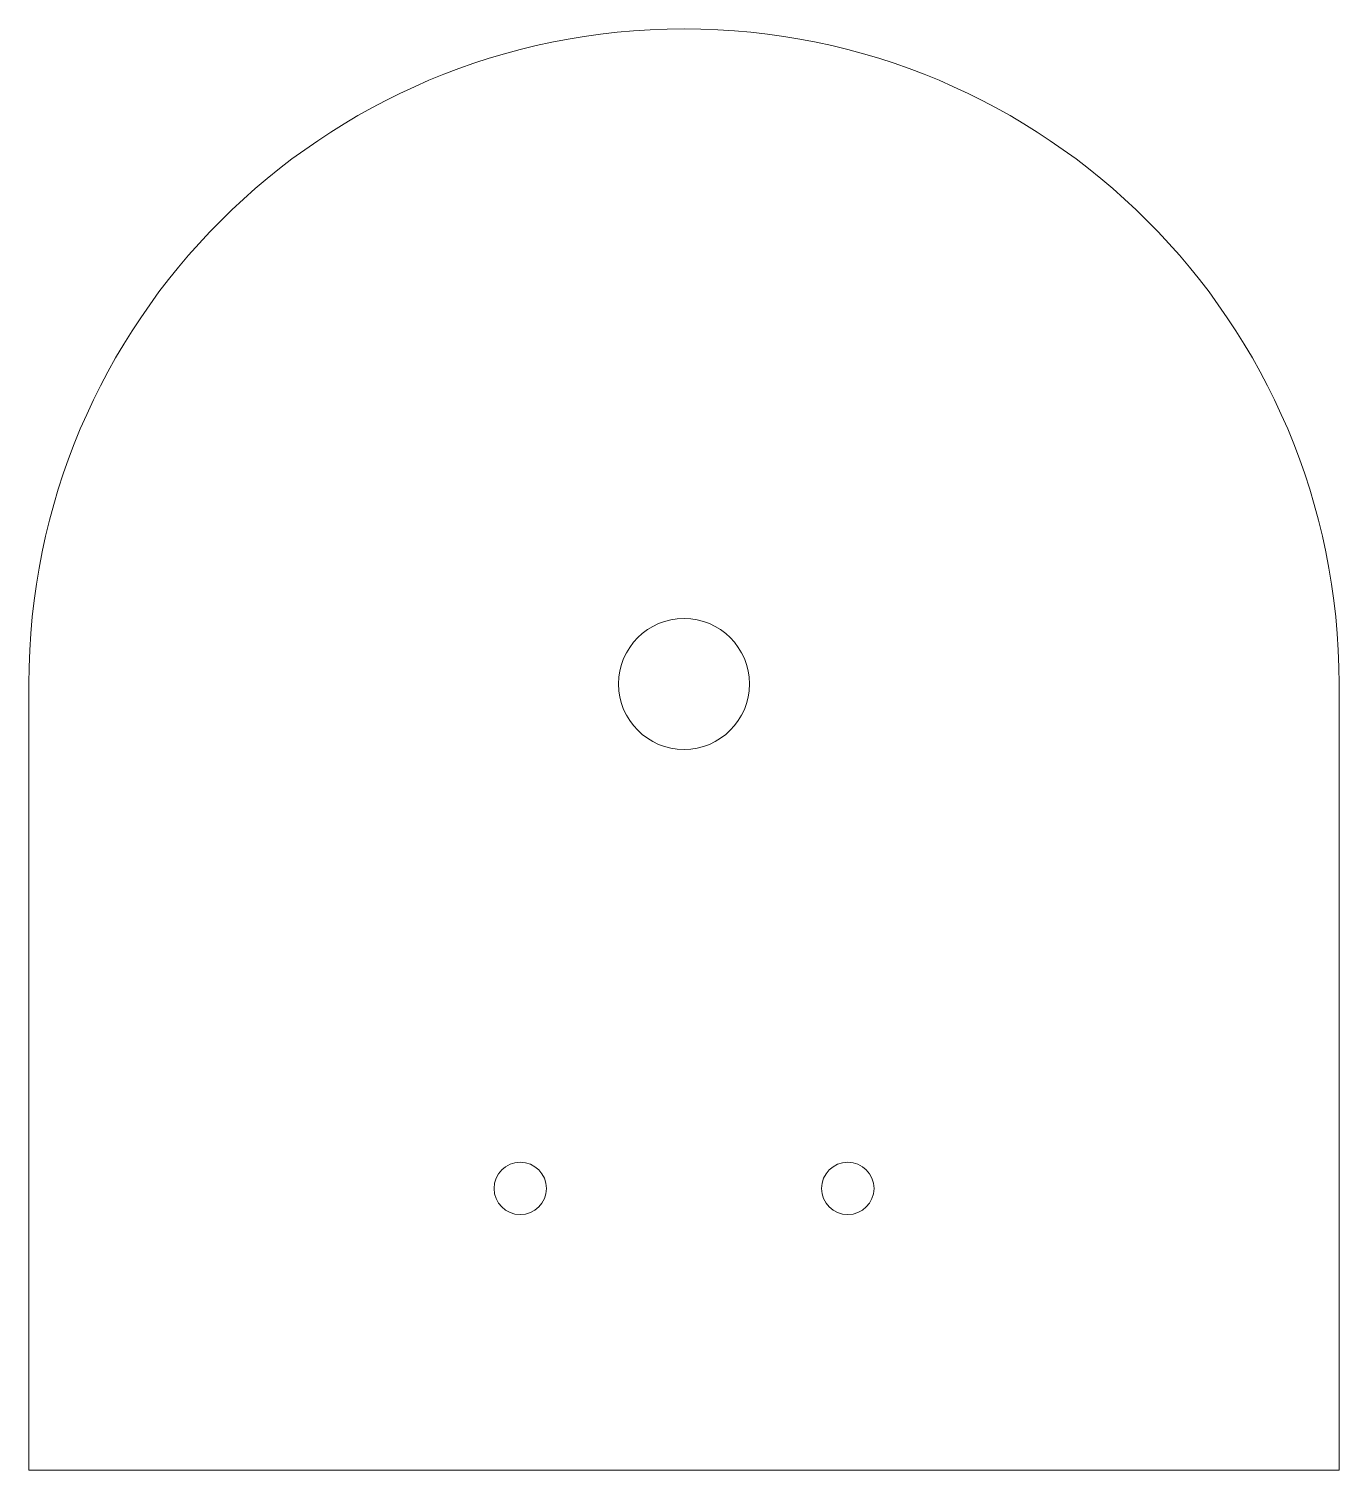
# Model space of a CAD drawing. Header units: millimetres. Extents: x -50 to 50, y -60 to 50.
import ezdxf

# ---------------------------------------------------------------- set-up
doc = ezdxf.new("R2010")
doc.units = ezdxf.units.MM

msp = doc.modelspace()

# ---------------------------------------------------------------- linework, layer by layer
at = {"color": 7, "linetype": 'Continuous', "lineweight": 15}
for p, q in [((50, -60), (50, 0)), ((-50, 0), (-50, -60)), ((-50, -60), (50, -60))]:
    msp.add_line(p, q, dxfattribs=at)
for centre, radius in [((0, 0), 5), ((-12.5, -38.5), 2), ((12.5, -38.5), 2)]:
    msp.add_circle(centre, radius, dxfattribs=at)
msp.add_arc((0, 0), 50, 0, 180, dxfattribs=at)

doc.saveas('drawing.dxf')
